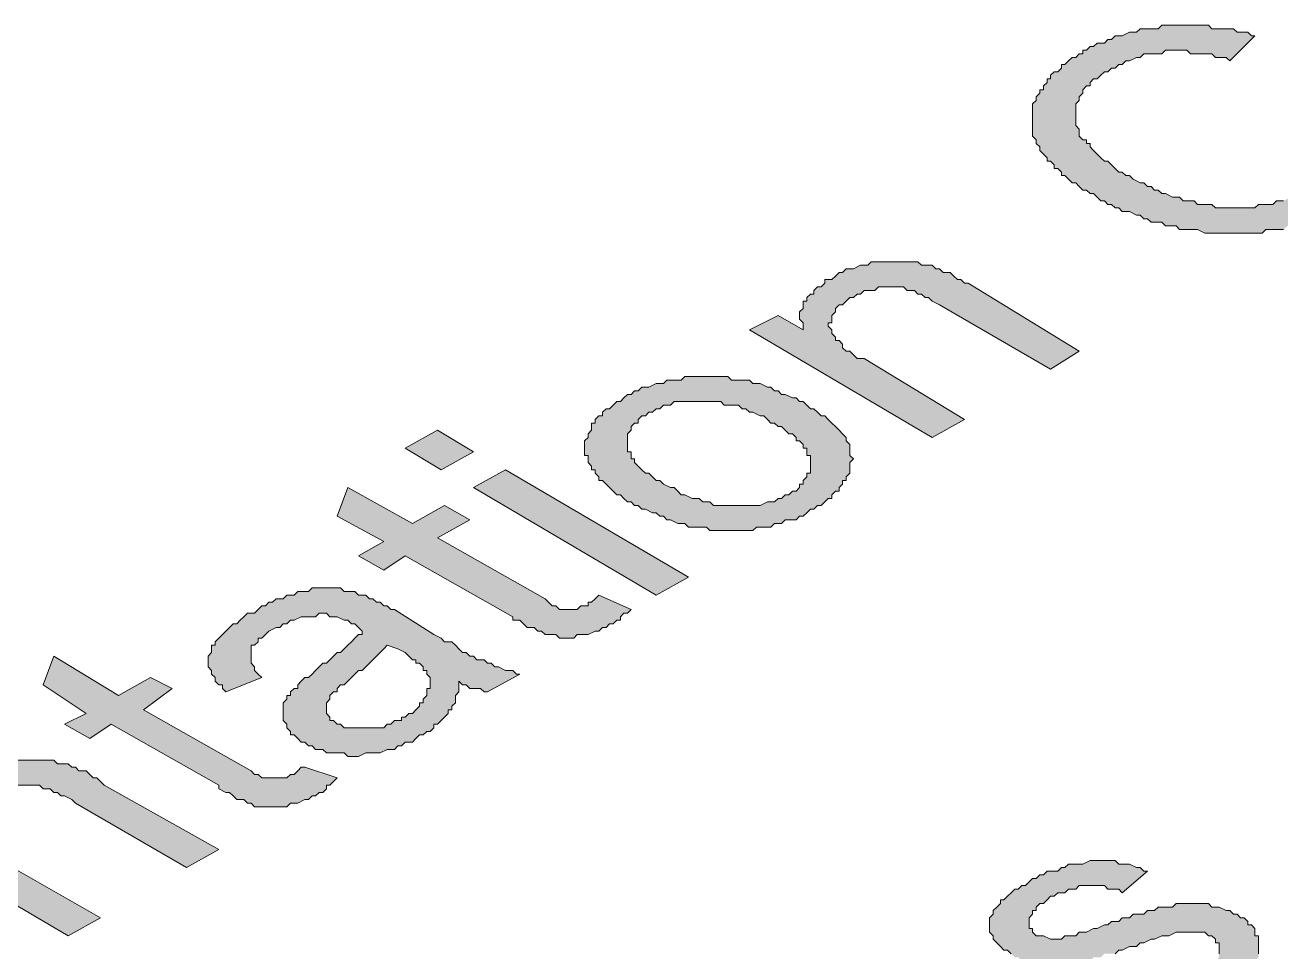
# Model space of a CAD drawing. Header units: inches. Extents: x -430764 to 256483, y 7374 to 217374.
# Drawn here: x 121697 to 128917, y 49031 to 54360 of the extents above; entities that cross this region are included whole.
import ezdxf

# ---------------------------------------------------------------- set-up
doc = ezdxf.new("R2010")
doc.units = ezdxf.units.IN
doc.header["$MEASUREMENT"] = 0
doc.layers.add('Background Stuff', color=252, linetype='Continuous', lineweight=5)
doc.layers.add('Layer 1', color=7, linetype='Continuous')

# ---------------------------------------------------------------- blocks, each defined once
blk = doc.blocks.new('block 3')
at = {"layer": 'Layer 1'}
h = blk.add_hatch(color=255, dxfattribs=at)
h.dxf.hatch_style = 2
h.paths.add_polyline_path([(768.661, -661.396), (769.796, -660.983), (769.897, -661.087), (770.001, -661.188), (770.104, -661.292), (770.207, -661.396), (770.207, -661.499), (770.311, -661.602), (770.413, -661.704), (770.413, -661.808), (770.517, -661.91), (770.517, -662.014), (770.517, -662.117), (770.517, -662.221), (770.619, -662.221), (770.619, -662.323), (770.619, -662.427), (770.619, -662.529), (770.517, -662.632), (770.517, -662.735), (770.517, -662.839), (770.517, -662.941), (770.413, -662.941), (770.413, -663.045), (770.413, -663.147), (770.311, -663.251), (770.207, -663.353), (770.207, -663.458), (770.104, -663.458), (770.001, -663.56), (770.001, -663.664), (769.897, -663.664), (769.796, -663.766), (769.691, -663.869), (769.59, -663.869), (769.59, -663.972), (769.485, -664.076), (769.383, -664.076), (769.28, -664.179), (769.177, -664.179), (769.074, -664.281), (768.868, -664.281), (768.765, -664.385), (768.661, -664.487), (768.558, -664.487), (768.455, -664.591), (768.353, -664.591), (768.146, -664.693), (768.042, -664.693), (767.939, -664.693), (767.836, -664.797), (767.733, -664.797), (767.63, -664.797), (767.527, -664.9), (767.32, -664.9), (767.219, -664.9), (767.114, -664.9), (767.013, -664.9), (766.908, -665.004), (766.703, -665.004), (766.6, -665.004), (766.497, -665.004), (766.291, -665.004), (766.188, -665.004), (766.084, -665.004), (765.878, -665.004), (765.775, -665.004), (765.672, -665.004), (765.465, -665.004), (765.362, -665.004), (765.259, -665.004), (765.053, -664.9), (764.95, -664.9), (764.848, -664.9), (764.642, -664.9), (764.537, -664.9), (764.436, -664.797), (764.331, -664.797), (764.229, -664.797), (764.126, -664.797), (764.022, -664.693), (763.816, -664.693), (763.714, -664.693), (763.61, -664.591), (763.507, -664.591), (763.403, -664.487), (763.301, -664.487), (763.095, -664.385), (762.993, -664.385), (762.888, -664.385), (762.785, -664.281), (762.682, -664.281), (762.58, -664.179), (762.476, -664.179), (762.373, -664.076), (762.271, -664.076), (762.167, -663.972), (762.064, -663.869), (761.961, -663.869), (761.858, -663.766), (761.755, -663.766), (761.652, -663.664), (761.549, -663.56), (761.445, -663.56), (761.343, -663.458), (761.239, -663.353), (761.137, -663.353), (761.137, -663.251), (761.033, -663.147), (760.93, -663.147), (760.93, -663.045), (760.826, -662.941), (760.724, -662.941), (760.724, -662.839), (760.622, -662.735), (760.518, -662.632), (760.518, -662.529), (760.416, -662.427), (760.416, -662.323), (760.311, -662.221), (760.311, -662.117), (760.311, -662.014), (760.311, -661.91), (760.311, -661.808), (760.311, -661.704), (760.311, -661.602), (760.311, -661.499), (760.311, -661.396), (760.311, -661.292), (760.416, -661.188), (760.416, -661.087), (760.518, -660.983), (760.518, -660.881), (760.622, -660.881), (760.622, -660.775), (760.724, -660.674), (760.724, -660.57), (760.826, -660.57), (760.826, -660.468), (760.93, -660.364), (761.033, -660.364), (761.137, -660.262), (761.137, -660.158), (761.239, -660.158), (761.343, -660.055), (761.445, -659.952), (761.549, -659.952), (761.652, -659.85), (761.755, -659.85), (761.755, -659.746), (761.858, -659.746), (761.961, -659.644), (762.064, -659.644), (762.167, -659.539), (762.373, -659.539), (762.476, -659.437), (762.58, -659.437), (762.682, -659.333), (762.785, -659.333), (762.888, -659.333), (763.095, -659.231), (763.198, -659.231), (763.301, -659.231), (763.403, -659.127), (763.507, -659.127), (763.714, -659.127), (763.816, -659.127), (763.92, -659.127), (764.022, -659.024), (764.126, -659.024), (764.331, -659.024), (764.436, -659.024), (764.537, -659.024), (764.743, -659.024), (764.848, -659.024), (764.95, -659.024), (765.053, -659.024), (765.259, -659.024), (765.362, -659.024), (765.465, -659.127), (765.672, -659.127), (765.775, -659.127), (765.878, -659.127), (766.084, -659.127), (766.188, -659.231), (766.291, -659.231), (766.497, -659.231), (766.6, -659.333), (766.703, -659.333), (765.98, -660.055), (765.878, -659.952), (765.775, -659.952), (765.569, -659.952), (765.465, -659.85), (765.259, -659.85), (765.156, -659.85), (765.053, -659.85), (764.848, -659.85), (764.743, -659.746), (764.642, -659.746), (764.537, -659.746), (764.331, -659.746), (764.229, -659.746), (764.126, -659.746), (764.022, -659.85), (763.92, -659.85), (763.714, -659.85), (763.61, -659.85), (763.507, -659.85), (763.403, -659.952), (763.301, -659.952), (763.095, -660.055), (762.993, -660.055), (762.888, -660.158), (762.785, -660.158), (762.682, -660.262), (762.58, -660.262), (762.476, -660.364), (762.373, -660.364), (762.271, -660.468), (762.167, -660.57), (762.064, -660.57), (761.961, -660.674), (761.961, -660.775), (761.858, -660.775), (761.755, -660.881), (761.755, -660.983), (761.652, -661.087), (761.652, -661.188), (761.549, -661.292), (761.549, -661.396), (761.549, -661.499), (761.549, -661.602), (761.549, -661.704), (761.549, -661.808), (761.549, -661.91), (761.652, -662.014), (761.652, -662.117), (761.652, -662.221), (761.755, -662.323), (761.858, -662.323), (761.858, -662.427), (761.961, -662.427), (761.961, -662.529), (762.064, -662.632), (762.167, -662.735), (762.271, -662.839), (762.373, -662.941), (762.476, -662.941), (762.58, -663.045), (762.682, -663.147), (762.785, -663.251), (762.888, -663.251), (762.993, -663.353), (763.095, -663.353), (763.198, -663.458), (763.403, -663.56), (763.507, -663.56), (763.61, -663.664), (763.714, -663.664), (763.816, -663.766), (763.92, -663.766), (764.022, -663.869), (764.126, -663.869), (764.331, -663.972), (764.436, -663.972), (764.537, -663.972), (764.642, -664.076), (764.743, -664.076), (764.848, -664.076), (764.95, -664.076), (765.053, -664.179), (765.156, -664.179), (765.362, -664.179), (765.465, -664.179), (765.569, -664.281), (765.775, -664.281), (765.878, -664.281), (765.98, -664.281), (766.188, -664.281), (766.291, -664.281), (766.394, -664.281), (766.6, -664.281), (766.703, -664.281), (766.807, -664.179), (766.908, -664.179), (767.013, -664.179), (767.219, -664.179), (767.32, -664.076), (767.426, -664.076), (767.527, -664.076), (767.733, -663.972), (767.836, -663.972), (767.939, -663.972), (768.042, -663.869), (768.146, -663.869), (768.249, -663.766), (768.353, -663.664), (768.455, -663.664), (768.558, -663.56), (768.661, -663.56), (768.765, -663.458), (768.868, -663.353), (768.971, -663.251), (768.971, -663.147), (769.074, -663.147), (769.074, -663.045), (769.177, -662.941), (769.177, -662.839), (769.28, -662.735), (769.28, -662.632), (769.28, -662.529), (769.28, -662.427), (769.28, -662.323), (769.177, -662.221), (769.177, -662.117), (769.177, -662.014), (769.074, -662.014), (769.074, -661.91), (768.971, -661.808), (768.971, -661.704), (768.868, -661.704), (768.765, -661.602), (768.765, -661.499)])
h = blk.add_hatch(color=255, dxfattribs=at)
h.dxf.hatch_style = 2
h.paths.add_polyline_path([(757.426, -670.879), (752.168, -667.786), (752.993, -667.374), (753.714, -667.786), (753.714, -667.684), (753.714, -667.58), (753.612, -667.478), (753.612, -667.374), (753.612, -667.271), (753.714, -667.168), (753.714, -667.064), (753.714, -666.962), (753.818, -666.962), (753.818, -666.858), (753.921, -666.756), (754.023, -666.756), (754.023, -666.652), (754.127, -666.549), (754.229, -666.549), (754.333, -666.446), (754.333, -666.343), (754.436, -666.343), (754.54, -666.343), (754.643, -666.241), (754.744, -666.137), (754.849, -666.137), (754.951, -666.035), (755.055, -666.035), (755.156, -666.035), (755.364, -665.93), (755.468, -665.93), (755.569, -665.93), (755.672, -665.828), (755.879, -665.828), (755.982, -665.828), (756.188, -665.828), (756.291, -665.828), (756.395, -665.828), (756.498, -665.828), (756.601, -665.828), (756.704, -665.828), (756.91, -665.828), (757.013, -665.828), (757.117, -665.93), (757.22, -665.93), (757.426, -665.93), (757.527, -666.035), (757.632, -666.035), (757.734, -666.137), (757.839, -666.137), (757.94, -666.137), (758.045, -666.241), (758.146, -666.343), (758.249, -666.343), (758.353, -666.446), (758.456, -666.446), (761.652, -668.404), (760.826, -668.92), (757.632, -667.064), (757.426, -666.962), (757.321, -666.858), (757.22, -666.858), (757.117, -666.756), (757.013, -666.756), (756.91, -666.652), (756.807, -666.652), (756.704, -666.652), (756.601, -666.549), (756.395, -666.549), (756.291, -666.549), (756.188, -666.549), (755.982, -666.549), (755.879, -666.549), (755.777, -666.652), (755.672, -666.652), (755.468, -666.652), (755.364, -666.756), (755.262, -666.756), (755.156, -666.858), (755.055, -666.858), (754.951, -666.962), (754.849, -667.064), (754.744, -667.064), (754.643, -667.168), (754.643, -667.271), (754.54, -667.374), (754.54, -667.478), (754.54, -667.58), (754.436, -667.58), (754.436, -667.684), (754.54, -667.786), (754.54, -667.89), (754.643, -667.992), (754.643, -668.096), (754.744, -668.096), (754.849, -668.199), (754.849, -668.302), (754.951, -668.404), (755.055, -668.404), (755.156, -668.507), (755.262, -668.612), (755.468, -668.612), (758.353, -670.362)])
h = blk.add_hatch(color=255, dxfattribs=at)
h.dxf.hatch_style = 2
h.paths.add_polyline_path([(749.694, -672.219), (749.9, -672.322), (750.004, -672.322), (750.107, -672.425), (750.21, -672.528), (750.313, -672.528), (750.518, -672.632), (750.623, -672.632), (750.725, -672.632), (750.829, -672.734), (750.931, -672.734), (751.035, -672.734), (751.137, -672.838), (751.344, -672.838), (751.446, -672.838), (751.55, -672.838), (751.652, -672.838), (751.858, -672.838), (751.963, -672.838), (752.065, -672.838), (752.271, -672.838), (752.374, -672.838), (752.478, -672.838), (752.685, -672.734), (752.787, -672.734), (752.891, -672.734), (752.993, -672.632), (753.095, -672.632), (753.199, -672.528), (753.302, -672.528), (753.406, -672.425), (753.508, -672.425), (753.612, -672.322), (753.612, -672.219), (753.714, -672.219), (753.714, -672.116), (753.818, -672.013), (753.818, -671.91), (753.921, -671.91), (753.921, -671.807), (753.921, -671.703), (753.921, -671.6), (753.921, -671.497), (753.921, -671.395), (753.818, -671.395), (753.818, -671.291), (753.818, -671.188), (753.714, -671.188), (753.714, -671.084), (753.612, -670.981), (753.508, -670.981), (753.508, -670.879), (753.406, -670.775), (753.302, -670.775), (753.199, -670.673), (753.095, -670.568), (752.993, -670.568), (752.891, -670.467), (752.787, -670.467), (752.685, -670.362), (752.581, -670.261), (752.478, -670.261), (752.271, -670.157), (752.168, -670.157), (752.065, -670.055), (751.963, -670.055), (751.858, -669.951), (751.756, -669.951), (751.55, -669.951), (751.446, -669.951), (751.344, -669.848), (751.242, -669.848), (751.137, -669.848), (751.035, -669.848), (750.829, -669.848), (750.725, -669.848), (750.623, -669.848), (750.416, -669.848), (750.313, -669.848), (750.21, -669.848), (750.004, -669.848), (749.9, -669.951), (749.797, -669.951), (749.694, -669.951), (749.591, -670.055), (749.488, -670.055), (749.386, -670.157), (749.281, -670.157), (749.179, -670.261), (749.075, -670.261), (748.973, -670.362), (748.973, -670.467), (748.869, -670.467), (748.767, -670.568), (748.767, -670.673), (748.665, -670.775), (748.665, -670.879), (748.665, -670.981), (748.665, -671.084), (748.665, -671.188), (748.665, -671.291), (748.767, -671.291), (748.767, -671.395), (748.767, -671.497), (748.869, -671.497), (748.869, -671.6), (748.973, -671.703), (749.075, -671.807), (749.179, -671.91), (749.281, -671.91), (749.386, -672.013), (749.488, -672.116), (749.591, -672.116)])
h.paths.add_polyline_path([(748.767, -672.734), (748.665, -672.734), (748.56, -672.632), (748.458, -672.528), (748.354, -672.528), (748.252, -672.425), (748.148, -672.322), (748.046, -672.219), (747.94, -672.116), (747.839, -672.116), (747.839, -672.013), (747.736, -671.91), (747.736, -671.807), (747.633, -671.807), (747.633, -671.703), (747.53, -671.6), (747.53, -671.497), (747.53, -671.395), (747.427, -671.395), (747.427, -671.291), (747.427, -671.188), (747.427, -671.084), (747.427, -670.981), (747.53, -670.879), (747.53, -670.775), (747.633, -670.673), (747.633, -670.568), (747.633, -670.467), (747.736, -670.467), (747.736, -670.362), (747.839, -670.261), (747.94, -670.261), (747.94, -670.157), (748.046, -670.055), (748.148, -670.055), (748.252, -669.951), (748.354, -669.848), (748.458, -669.848), (748.56, -669.745), (748.665, -669.642), (748.767, -669.642), (748.869, -669.539), (748.973, -669.539), (749.075, -669.436), (749.179, -669.436), (749.281, -669.436), (749.488, -669.333), (749.591, -669.333), (749.694, -669.333), (749.797, -669.23), (749.9, -669.23), (750.107, -669.23), (750.21, -669.23), (750.313, -669.126), (750.518, -669.126), (750.623, -669.126), (750.725, -669.126), (750.931, -669.126), (751.035, -669.126), (751.137, -669.126), (751.242, -669.126), (751.446, -669.126), (751.55, -669.126), (751.652, -669.23), (751.756, -669.23), (751.858, -669.23), (752.065, -669.23), (752.168, -669.23), (752.271, -669.333), (752.374, -669.333), (752.478, -669.333), (752.685, -669.436), (752.787, -669.436), (752.891, -669.539), (752.993, -669.539), (753.095, -669.642), (753.199, -669.642), (753.406, -669.745), (753.508, -669.745), (753.612, -669.848), (753.714, -669.848), (753.818, -669.951), (753.921, -670.055), (754.023, -670.055), (754.127, -670.157), (754.229, -670.261), (754.333, -670.261), (754.436, -670.362), (754.54, -670.467), (754.643, -670.568), (754.744, -670.673), (754.849, -670.775), (754.951, -670.879), (754.951, -670.981), (755.055, -671.084), (755.055, -671.188), (755.055, -671.291), (755.055, -671.395), (755.156, -671.497), (755.055, -671.6), (755.055, -671.703), (755.055, -671.807), (755.055, -671.91), (754.951, -672.013), (754.951, -672.116), (754.849, -672.116), (754.849, -672.219), (754.744, -672.322), (754.744, -672.425), (754.643, -672.425), (754.54, -672.528), (754.54, -672.632), (754.436, -672.632), (754.333, -672.734), (754.229, -672.838), (754.127, -672.838), (754.023, -672.939), (753.921, -672.939), (753.818, -673.044), (753.714, -673.146), (753.612, -673.146), (753.508, -673.25), (753.302, -673.25), (753.199, -673.25), (753.095, -673.353), (752.993, -673.353), (752.891, -673.353), (752.787, -673.456), (752.581, -673.456), (752.478, -673.456), (752.374, -673.456), (752.271, -673.559), (752.065, -673.559), (751.963, -673.559), (751.858, -673.559), (751.652, -673.559), (751.55, -673.559), (751.446, -673.559), (751.344, -673.559), (751.137, -673.559), (751.035, -673.559), (750.931, -673.456), (750.829, -673.456), (750.725, -673.456), (750.518, -673.456), (750.416, -673.456), (750.313, -673.353), (750.21, -673.353), (750.107, -673.353), (749.9, -673.25), (749.797, -673.25), (749.694, -673.146), (749.591, -673.146), (749.488, -673.044), (749.386, -673.044), (749.179, -672.939), (749.075, -672.939), (748.973, -672.838), (748.869, -672.838)])
h = blk.add_hatch(color=255, dxfattribs=at)
h.dxf.hatch_style = 2
h.paths.add_polyline_path([(749.488, -675.415), (744.232, -672.322), (745.159, -671.807), (750.416, -674.899)])
h.paths.add_polyline_path([(743.304, -671.807), (742.272, -671.188), (743.2, -670.673), (744.232, -671.291)])
h = blk.add_hatch(color=255, dxfattribs=at)
h.dxf.hatch_style = 2
h.paths.add_polyline_path([(747.839, -675.415), (748.767, -675.827), (748.665, -675.93), (748.56, -675.93), (748.458, -676.033), (748.458, -676.136), (748.354, -676.136), (748.252, -676.238), (748.148, -676.238), (748.046, -676.342), (747.94, -676.342), (747.839, -676.445), (747.736, -676.445), (747.53, -676.549), (747.427, -676.549), (747.323, -676.549), (747.22, -676.549), (747.117, -676.651), (747.014, -676.651), (746.81, -676.651), (746.705, -676.651), (746.603, -676.549), (746.498, -676.549), (746.396, -676.549), (746.292, -676.549), (746.19, -676.445), (746.088, -676.445), (745.983, -676.342), (745.777, -676.342), (745.675, -676.238), (745.571, -676.136), (745.364, -676.136), (745.364, -676.033), (742.272, -674.28), (741.655, -674.693), (740.934, -674.28), (741.655, -673.868), (740.314, -673.146), (740.623, -672.322), (742.479, -673.353), (743.406, -672.838), (744.127, -673.25), (743.2, -673.766), (746.292, -675.517), (746.396, -675.62), (746.498, -675.723), (746.603, -675.723), (746.705, -675.827), (746.81, -675.827), (746.911, -675.827), (747.117, -675.827), (747.22, -675.827), (747.323, -675.723), (747.53, -675.723), (747.53, -675.62), (747.633, -675.62), (747.736, -675.517)])
h = blk.add_hatch(color=255, dxfattribs=at)
h.dxf.hatch_style = 2
h.paths.add_polyline_path([(741.757, -676.857), (741.655, -676.96), (741.551, -677.064), (741.448, -677.166), (741.344, -677.271), (741.242, -677.372), (741.138, -677.477), (741.036, -677.578), (740.934, -677.578), (740.829, -677.682), (740.727, -677.785), (740.623, -677.889), (740.521, -677.991), (740.417, -677.991), (740.314, -678.094), (740.314, -678.197), (740.21, -678.197), (740.107, -678.3), (740.107, -678.403), (740.006, -678.507), (740.006, -678.61), (740.006, -678.713), (740.006, -678.815), (740.107, -678.919), (740.107, -679.022), (740.21, -679.022), (740.314, -679.126), (740.417, -679.126), (740.521, -679.229), (740.623, -679.229), (740.727, -679.229), (740.934, -679.229), (741.036, -679.229), (741.138, -679.229), (741.242, -679.229), (741.448, -679.229), (741.551, -679.229), (741.655, -679.229), (741.757, -679.126), (741.859, -679.126), (741.963, -679.022), (742.17, -679.022), (742.17, -678.919), (742.272, -678.919), (742.376, -678.815), (742.479, -678.815), (742.582, -678.713), (742.685, -678.61), (742.685, -678.507), (742.787, -678.507), (742.787, -678.403), (742.892, -678.3), (742.892, -678.197), (742.892, -678.094), (742.994, -678.094), (742.994, -677.991), (742.994, -677.889), (742.994, -677.785), (742.892, -677.682), (742.892, -677.578), (742.787, -677.578), (742.787, -677.477), (742.685, -677.372), (742.582, -677.372), (742.582, -677.271), (742.479, -677.271), (742.376, -677.166), (742.272, -677.064), (742.065, -676.96)])
h.paths.add_polyline_path([(743.819, -677.889), (743.819, -677.991), (743.819, -678.094), (743.819, -678.197), (743.715, -678.3), (743.715, -678.403), (743.715, -678.507), (743.613, -678.61), (743.613, -678.713), (743.511, -678.713), (743.511, -678.815), (743.406, -678.919), (743.304, -679.022), (743.2, -679.126), (743.098, -679.126), (743.098, -679.229), (742.994, -679.331), (742.892, -679.331), (742.787, -679.435), (742.685, -679.435), (742.582, -679.537), (742.479, -679.642), (742.272, -679.642), (742.17, -679.743), (742.065, -679.743), (741.963, -679.848), (741.859, -679.848), (741.757, -679.848), (741.551, -679.949), (741.448, -679.949), (741.344, -679.949), (741.242, -679.949), (741.138, -679.949), (740.934, -680.054), (740.727, -680.054), (740.623, -680.054), (740.521, -679.949), (740.417, -679.949), (740.21, -679.949), (740.107, -679.949), (740.006, -679.949), (739.901, -679.848), (739.695, -679.848), (739.594, -679.743), (739.488, -679.743), (739.387, -679.642), (739.282, -679.642), (739.181, -679.537), (739.078, -679.435), (738.975, -679.435), (738.975, -679.331), (738.871, -679.229), (738.871, -679.126), (738.768, -679.022), (738.768, -678.919), (738.768, -678.815), (738.768, -678.713), (738.768, -678.61), (738.768, -678.507), (738.871, -678.403), (738.871, -678.3), (738.975, -678.3), (738.975, -678.197), (739.078, -678.094), (739.181, -678.094), (739.181, -677.991), (739.282, -677.889), (739.387, -677.785), (739.488, -677.785), (739.594, -677.682), (739.695, -677.578), (739.799, -677.477), (739.901, -677.372), (740.006, -677.372), (740.107, -677.271), (740.21, -677.166), (740.314, -677.064), (740.417, -677.064), (740.521, -676.96), (740.623, -676.857), (740.727, -676.754), (740.829, -676.651), (740.934, -676.549), (741.036, -676.549), (741.036, -676.445), (740.934, -676.342), (740.829, -676.238), (740.727, -676.238), (740.623, -676.136), (740.521, -676.136), (740.314, -676.033), (740.21, -676.033), (740.107, -676.033), (740.006, -675.93), (739.901, -675.93), (739.799, -675.93), (739.695, -676.033), (739.594, -676.033), (739.488, -676.033), (739.387, -676.033), (739.282, -676.033), (739.078, -676.136), (738.975, -676.136), (738.871, -676.238), (738.768, -676.238), (738.665, -676.342), (738.562, -676.342), (738.356, -676.445), (738.252, -676.549), (738.149, -676.651), (738.046, -676.651), (738.046, -676.754), (737.943, -676.857), (737.84, -676.857), (737.84, -676.96), (737.84, -677.064), (737.84, -677.166), (737.84, -677.271), (737.84, -677.372), (737.943, -677.477), (737.943, -677.578), (738.046, -677.682), (738.149, -677.785), (737.118, -678.197), (737.017, -678.094), (737.017, -677.991), (736.911, -677.991), (736.81, -677.889), (736.81, -677.785), (736.705, -677.682), (736.705, -677.578), (736.604, -677.477), (736.604, -677.372), (736.604, -677.271), (736.604, -677.166), (736.705, -677.064), (736.705, -676.96), (736.705, -676.857), (736.81, -676.857), (736.81, -676.754), (736.911, -676.651), (737.017, -676.549), (737.118, -676.445), (737.223, -676.342), (737.324, -676.238), (737.429, -676.238), (737.53, -676.136), (737.633, -676.033), (737.737, -675.93), (737.943, -675.93), (738.046, -675.827), (738.149, -675.723), (738.252, -675.723), (738.356, -675.62), (738.459, -675.62), (738.562, -675.517), (738.768, -675.517), (738.871, -675.415), (738.975, -675.415), (739.078, -675.415), (739.181, -675.312), (739.282, -675.312), (739.488, -675.312), (739.594, -675.208), (739.695, -675.208), (739.901, -675.208), (740.006, -675.208), (740.107, -675.208), (740.21, -675.208), (740.314, -675.208), (740.417, -675.208), (740.521, -675.312), (740.727, -675.312), (740.829, -675.312), (740.934, -675.415), (741.036, -675.415), (741.138, -675.415), (741.242, -675.517), (741.344, -675.517), (741.448, -675.62), (741.551, -675.62), (741.655, -675.723), (741.757, -675.723), (741.859, -675.827), (741.963, -675.827), (743.098, -676.549), (743.304, -676.651), (743.406, -676.754), (743.613, -676.754), (743.715, -676.857), (743.819, -676.96), (743.921, -677.064), (744.025, -677.064), (744.127, -677.166), (744.232, -677.166), (744.334, -677.271), (744.437, -677.271), (744.54, -677.271), (744.643, -677.372), (744.746, -677.372), (744.85, -677.477), (744.953, -677.477), (745.159, -677.578), (745.262, -677.578), (745.364, -677.578), (745.469, -677.682), (745.571, -677.682), (744.643, -678.197), (744.54, -678.197), (744.437, -678.094), (744.334, -678.094), (744.127, -678.094), (744.025, -677.991), (743.921, -677.991)])
h = blk.add_hatch(color=255, dxfattribs=at)
h.dxf.hatch_style = 2
h.paths.add_polyline_path([(739.387, -680.362), (740.314, -680.671), (740.21, -680.774), (740.107, -680.877), (740.006, -680.877), (740.006, -680.98), (739.901, -681.084), (739.799, -681.084), (739.695, -681.187), (739.594, -681.187), (739.488, -681.29), (739.387, -681.29), (739.181, -681.393), (739.078, -681.393), (738.975, -681.393), (738.871, -681.496), (738.768, -681.496), (738.665, -681.496), (738.562, -681.496), (738.356, -681.496), (738.252, -681.496), (738.149, -681.496), (738.046, -681.496), (737.943, -681.496), (737.84, -681.393), (737.737, -681.393), (737.633, -681.29), (737.429, -681.29), (737.324, -681.187), (737.223, -681.084), (737.118, -681.084), (736.911, -680.98), (736.911, -680.877), (733.82, -679.126), (733.202, -679.537), (732.479, -679.126), (733.098, -678.815), (731.862, -677.991), (732.171, -677.166), (734.026, -678.3), (734.953, -677.785), (735.572, -678.094), (734.748, -678.713), (737.84, -680.466), (737.943, -680.568), (738.046, -680.568), (738.149, -680.671), (738.252, -680.671), (738.356, -680.671), (738.459, -680.671), (738.562, -680.671), (738.665, -680.671), (738.768, -680.671), (738.871, -680.671), (738.975, -680.568), (739.078, -680.568), (739.181, -680.466), (739.282, -680.362)])
h = blk.add_hatch(color=255, dxfattribs=at)
h.dxf.hatch_style = 2
h.paths.add_polyline_path([(732.584, -685.207), (727.325, -682.114), (728.15, -681.703), (728.872, -682.114), (728.872, -682.011), (728.872, -681.908), (728.872, -681.806), (728.872, -681.703), (728.872, -681.599), (728.872, -681.496), (728.872, -681.393), (728.974, -681.29), (729.078, -681.187), (729.078, -681.084), (729.181, -681.084), (729.181, -680.98), (729.285, -680.877), (729.387, -680.877), (729.491, -680.774), (729.594, -680.671), (729.697, -680.671), (729.799, -680.568), (729.902, -680.466), (730.007, -680.466), (730.108, -680.362), (730.212, -680.362), (730.419, -680.362), (730.521, -680.26), (730.625, -680.26), (730.728, -680.26), (730.934, -680.155), (731.036, -680.155), (731.14, -680.155), (731.347, -680.155), (731.449, -680.155), (731.551, -680.155), (731.758, -680.155), (731.964, -680.155), (732.068, -680.155), (732.171, -680.155), (732.274, -680.26), (732.479, -680.26), (732.584, -680.26), (732.686, -680.362), (732.789, -680.362), (732.892, -680.466), (732.996, -680.466), (733.098, -680.466), (733.202, -680.568), (733.305, -680.671), (733.407, -680.671), (733.511, -680.774), (733.613, -680.877), (736.911, -682.732), (735.984, -683.248), (732.789, -681.393), (732.686, -681.29), (732.479, -681.187), (732.376, -681.187), (732.274, -681.084), (732.171, -681.084), (732.068, -680.98), (731.964, -680.98), (731.862, -680.98), (731.758, -680.877), (731.551, -680.877), (731.449, -680.877), (731.347, -680.877), (731.14, -680.877), (731.036, -680.877), (730.934, -680.98), (730.83, -680.98), (730.728, -680.98), (730.521, -681.084), (730.419, -681.084), (730.314, -681.187), (730.212, -681.29), (730.108, -681.29), (730.007, -681.393), (729.902, -681.393), (729.902, -681.496), (729.799, -681.599), (729.799, -681.703), (729.697, -681.703), (729.697, -681.806), (729.697, -681.908), (729.697, -682.011), (729.697, -682.114), (729.697, -682.219), (729.697, -682.32), (729.799, -682.32), (729.799, -682.424), (729.902, -682.526), (730.007, -682.526), (730.007, -682.631), (730.108, -682.732), (730.212, -682.732), (730.314, -682.836), (730.521, -682.939), (730.625, -682.939), (730.625, -683.043), (733.511, -684.691)])
h = blk.add_hatch(color=255, dxfattribs=at)
h.dxf.hatch_style = 2
h.paths.add_polyline_path([(761.755, -687.165), (762.58, -686.546), (762.682, -686.546), (762.785, -686.65), (762.888, -686.65), (763.095, -686.752), (763.198, -686.752), (763.301, -686.752), (763.403, -686.752), (763.61, -686.752), (763.714, -686.752), (763.816, -686.752), (763.92, -686.752), (764.022, -686.752), (764.126, -686.752), (764.229, -686.65), (764.331, -686.65), (764.537, -686.65), (764.642, -686.546), (764.743, -686.546), (764.848, -686.444), (764.95, -686.444), (765.053, -686.341), (765.156, -686.341), (765.259, -686.238), (765.362, -686.135), (765.465, -686.031), (765.569, -685.929), (765.672, -685.825), (765.672, -685.723), (765.672, -685.619), (765.672, -685.517), (765.672, -685.413), (765.569, -685.413), (765.569, -685.31), (765.465, -685.207), (765.362, -685.207), (765.259, -685.104), (765.156, -685.104), (765.053, -685.104), (764.95, -685.104), (764.743, -685.104), (764.642, -685.104), (764.537, -685.104), (764.436, -685.104), (764.229, -685.207), (764.126, -685.207), (764.022, -685.207), (763.816, -685.31), (763.714, -685.31), (763.507, -685.413), (763.403, -685.413), (763.301, -685.517), (763.095, -685.517), (762.888, -685.619), (762.785, -685.619), (762.682, -685.723), (762.476, -685.723), (762.373, -685.723), (762.271, -685.825), (762.167, -685.825), (762.064, -685.825), (761.961, -685.929), (761.858, -685.929), (761.755, -685.929), (761.652, -685.929), (761.445, -686.031), (761.343, -686.031), (761.239, -686.031), (761.033, -686.031), (760.93, -686.031), (760.826, -686.031), (760.622, -686.031), (760.518, -686.031), (760.416, -686.031), (760.311, -685.929), (760.209, -685.929), (760.003, -685.929), (759.898, -685.825), (759.797, -685.825), (759.694, -685.723), (759.59, -685.619), (759.487, -685.619), (759.384, -685.517), (759.281, -685.413), (759.178, -685.31), (759.178, -685.207), (759.075, -685.104), (759.075, -685.001), (759.075, -684.897), (759.075, -684.795), (759.075, -684.691), (759.178, -684.588), (759.178, -684.485), (759.281, -684.383), (759.384, -684.28), (759.384, -684.176), (759.487, -684.176), (759.59, -684.073), (759.694, -683.97), (759.797, -683.867), (759.898, -683.867), (760.003, -683.764), (760.104, -683.764), (760.209, -683.661), (760.311, -683.558), (760.416, -683.558), (760.518, -683.454), (760.622, -683.454), (760.724, -683.352), (760.826, -683.352), (761.033, -683.352), (761.137, -683.248), (761.239, -683.248), (761.343, -683.146), (761.445, -683.146), (761.652, -683.146), (761.755, -683.146), (761.961, -683.043), (762.064, -683.043), (762.167, -683.043), (762.373, -683.043), (762.476, -683.043), (762.682, -683.043), (762.785, -683.146), (762.888, -683.146), (762.993, -683.146), (763.095, -683.146), (763.301, -683.248), (763.403, -683.248), (763.507, -683.352), (763.61, -683.352), (762.888, -683.97), (762.785, -683.867), (762.682, -683.867), (762.476, -683.867), (762.373, -683.764), (762.271, -683.764), (762.064, -683.764), (761.961, -683.764), (761.755, -683.764), (761.652, -683.764), (761.549, -683.867), (761.445, -683.867), (761.343, -683.867), (761.239, -683.97), (761.033, -683.97), (760.93, -684.073), (760.826, -684.073), (760.724, -684.176), (760.622, -684.28), (760.518, -684.28), (760.416, -684.383), (760.416, -684.485), (760.311, -684.485), (760.311, -684.588), (760.209, -684.691), (760.209, -684.795), (760.209, -684.897), (760.209, -685.001), (760.311, -685.001), (760.311, -685.104), (760.416, -685.207), (760.518, -685.207), (760.622, -685.207), (760.826, -685.31), (760.93, -685.31), (761.137, -685.31), (761.239, -685.207), (761.343, -685.207), (761.445, -685.207), (761.549, -685.207), (761.652, -685.104), (761.755, -685.104), (761.858, -685.104), (762.064, -685.001), (762.167, -685.001), (762.373, -684.897), (762.476, -684.897), (762.58, -684.795), (762.785, -684.795), (762.888, -684.691), (763.095, -684.691), (763.198, -684.588), (763.403, -684.588), (763.507, -684.588), (763.61, -684.485), (763.714, -684.485), (763.816, -684.485), (763.92, -684.383), (764.022, -684.383), (764.126, -684.383), (764.331, -684.383), (764.436, -684.28), (764.537, -684.28), (764.743, -684.28), (764.848, -684.28), (764.95, -684.28), (765.156, -684.28), (765.259, -684.28), (765.362, -684.28), (765.465, -684.383), (765.569, -684.383), (765.672, -684.383), (765.878, -684.485), (765.98, -684.485), (766.084, -684.588), (766.188, -684.588), (766.291, -684.691), (766.394, -684.691), (766.497, -684.795), (766.497, -684.897), (766.6, -684.897), (766.703, -685.001), (766.703, -685.104), (766.703, -685.207), (766.807, -685.207), (766.807, -685.31), (766.807, -685.413), (766.807, -685.517), (766.807, -685.619), (766.807, -685.723), (766.807, -685.825), (766.703, -685.929), (766.6, -686.031), (766.6, -686.135), (766.497, -686.135), (766.497, -686.238), (766.394, -686.341), (766.291, -686.341), (766.291, -686.444), (766.188, -686.546), (766.084, -686.546), (765.98, -686.65), (765.878, -686.752), (765.775, -686.752), (765.569, -686.857), (765.465, -686.959), (765.362, -686.959), (765.259, -687.062), (765.156, -687.062), (765.053, -687.165), (764.848, -687.165), (764.743, -687.269), (764.642, -687.269), (764.537, -687.371), (764.436, -687.371), (764.331, -687.371), (764.126, -687.371), (764.022, -687.475), (763.92, -687.475), (763.816, -687.475), (763.714, -687.475), (763.61, -687.475), (763.507, -687.475), (763.403, -687.475), (763.198, -687.475), (763.095, -687.475), (762.993, -687.475), (762.888, -687.371), (762.682, -687.371), (762.58, -687.371), (762.476, -687.371), (762.271, -687.269), (762.167, -687.269), (762.064, -687.269), (761.961, -687.165)])
at = {"layer": 'Layer 1', "color": 255, "lineweight": 0}
for points in [[(767.527, -664.9), (767.32, -664.9), (767.219, -664.9), (767.114, -664.9), (767.013, -664.9), (766.908, -665.004), (766.703, -665.004), (766.6, -665.004), (766.497, -665.004), (766.291, -665.004), (766.188, -665.004), (766.084, -665.004), (765.878, -665.004), (765.775, -665.004), (765.672, -665.004), (765.465, -665.004), (765.362, -665.004), (765.259, -665.004), (765.053, -664.9), (764.95, -664.9), (764.848, -664.9), (764.642, -664.9), (764.537, -664.9), (764.436, -664.797), (764.331, -664.797), (764.229, -664.797), (764.126, -664.797), (764.022, -664.693), (763.816, -664.693), (763.714, -664.693), (763.61, -664.591), (763.507, -664.591), (763.403, -664.487), (763.301, -664.487), (763.095, -664.385), (762.993, -664.385), (762.888, -664.385), (762.785, -664.281), (762.682, -664.281), (762.58, -664.179), (762.476, -664.179), (762.373, -664.076), (762.271, -664.076), (762.167, -663.972), (762.064, -663.869), (761.961, -663.869), (761.858, -663.766), (761.755, -663.766), (761.652, -663.664), (761.549, -663.56), (761.445, -663.56), (761.343, -663.458), (761.239, -663.353), (761.137, -663.353), (761.137, -663.251), (761.033, -663.147), (760.93, -663.147), (760.93, -663.045), (760.826, -662.941), (760.724, -662.941), (760.724, -662.839), (760.622, -662.735), (760.518, -662.632), (760.518, -662.529), (760.416, -662.427), (760.416, -662.323), (760.311, -662.221), (760.311, -662.117), (760.311, -662.014), (760.311, -661.91), (760.311, -661.808), (760.311, -661.704), (760.311, -661.602), (760.311, -661.499), (760.311, -661.396), (760.311, -661.292), (760.416, -661.188), (760.416, -661.087), (760.518, -660.983), (760.518, -660.881), (760.622, -660.881), (760.622, -660.775), (760.724, -660.674), (760.724, -660.57), (760.826, -660.57), (760.826, -660.468), (760.93, -660.364), (761.033, -660.364), (761.137, -660.262), (761.137, -660.158), (761.239, -660.158), (761.343, -660.055), (761.445, -659.952), (761.549, -659.952), (761.652, -659.85), (761.755, -659.85), (761.755, -659.746), (761.858, -659.746), (761.961, -659.644), (762.064, -659.644), (762.167, -659.539), (762.373, -659.539), (762.476, -659.437), (762.58, -659.437), (762.682, -659.333), (762.785, -659.333), (762.888, -659.333), (763.095, -659.231), (763.198, -659.231), (763.301, -659.231), (763.403, -659.127), (763.507, -659.127), (763.714, -659.127), (763.816, -659.127), (763.92, -659.127), (764.022, -659.024), (764.126, -659.024), (764.331, -659.024), (764.436, -659.024), (764.537, -659.024), (764.743, -659.024), (764.848, -659.024), (764.95, -659.024), (765.053, -659.024), (765.259, -659.024), (765.362, -659.024), (765.465, -659.127), (765.672, -659.127), (765.775, -659.127), (765.878, -659.127), (766.084, -659.127), (766.188, -659.231), (766.291, -659.231), (766.497, -659.231), (766.6, -659.333), (766.703, -659.333), (765.98, -660.055), (765.878, -659.952), (765.775, -659.952), (765.569, -659.952), (765.465, -659.85), (765.259, -659.85), (765.156, -659.85), (765.053, -659.85), (764.848, -659.85), (764.743, -659.746), (764.642, -659.746), (764.537, -659.746), (764.331, -659.746), (764.229, -659.746), (764.126, -659.746), (764.022, -659.85), (763.92, -659.85), (763.714, -659.85), (763.61, -659.85), (763.507, -659.85), (763.403, -659.952), (763.301, -659.952), (763.095, -660.055), (762.993, -660.055), (762.888, -660.158), (762.785, -660.158), (762.682, -660.262), (762.58, -660.262), (762.476, -660.364), (762.373, -660.364), (762.271, -660.468), (762.167, -660.57), (762.064, -660.57), (761.961, -660.674), (761.961, -660.775), (761.858, -660.775), (761.755, -660.881), (761.755, -660.983), (761.652, -661.087), (761.652, -661.188), (761.549, -661.292), (761.549, -661.396), (761.549, -661.499), (761.549, -661.602), (761.549, -661.704), (761.549, -661.808), (761.549, -661.91), (761.652, -662.014), (761.652, -662.117), (761.652, -662.221), (761.755, -662.323), (761.858, -662.323), (761.858, -662.427), (761.961, -662.427), (761.961, -662.529), (762.064, -662.632), (762.167, -662.735), (762.271, -662.839), (762.373, -662.941), (762.476, -662.941), (762.58, -663.045), (762.682, -663.147), (762.785, -663.251), (762.888, -663.251), (762.993, -663.353), (763.095, -663.353), (763.198, -663.458), (763.403, -663.56), (763.507, -663.56), (763.61, -663.664), (763.714, -663.664), (763.816, -663.766), (763.92, -663.766), (764.022, -663.869), (764.126, -663.869), (764.331, -663.972), (764.436, -663.972), (764.537, -663.972), (764.642, -664.076), (764.743, -664.076), (764.848, -664.076), (764.95, -664.076), (765.053, -664.179), (765.156, -664.179), (765.362, -664.179), (765.465, -664.179), (765.569, -664.281), (765.775, -664.281), (765.878, -664.281), (765.98, -664.281), (766.188, -664.281), (766.291, -664.281), (766.394, -664.281), (766.6, -664.281), (766.703, -664.281), (766.807, -664.179), (766.908, -664.179), (767.013, -664.179), (767.219, -664.179), (767.32, -664.076), (767.426, -664.076), (767.527, -664.076)], [(757.426, -670.879), (752.168, -667.786), (752.993, -667.374), (753.714, -667.786), (753.714, -667.684), (753.714, -667.58), (753.612, -667.478), (753.612, -667.374), (753.612, -667.271), (753.714, -667.168), (753.714, -667.064), (753.714, -666.962), (753.818, -666.962), (753.818, -666.858), (753.921, -666.756), (754.023, -666.756), (754.023, -666.652), (754.127, -666.549), (754.229, -666.549), (754.333, -666.446), (754.333, -666.343), (754.436, -666.343), (754.54, -666.343), (754.643, -666.241), (754.744, -666.137), (754.849, -666.137), (754.951, -666.035), (755.055, -666.035), (755.156, -666.035), (755.364, -665.93), (755.468, -665.93), (755.569, -665.93), (755.672, -665.828), (755.879, -665.828), (755.982, -665.828), (756.188, -665.828), (756.291, -665.828), (756.395, -665.828), (756.498, -665.828), (756.601, -665.828), (756.704, -665.828), (756.91, -665.828), (757.013, -665.828), (757.117, -665.93), (757.22, -665.93), (757.426, -665.93), (757.527, -666.035), (757.632, -666.035), (757.734, -666.137), (757.839, -666.137), (757.94, -666.137), (758.045, -666.241), (758.146, -666.343), (758.249, -666.343), (758.353, -666.446), (758.456, -666.446), (761.652, -668.404), (760.826, -668.92), (757.632, -667.064), (757.426, -666.962), (757.321, -666.858), (757.22, -666.858), (757.117, -666.756), (757.013, -666.756), (756.91, -666.652), (756.807, -666.652), (756.704, -666.652), (756.601, -666.549), (756.395, -666.549), (756.291, -666.549), (756.188, -666.549), (755.982, -666.549), (755.879, -666.549), (755.777, -666.652), (755.672, -666.652), (755.468, -666.652), (755.364, -666.756), (755.262, -666.756), (755.156, -666.858), (755.055, -666.858), (754.951, -666.962), (754.849, -667.064), (754.744, -667.064), (754.643, -667.168), (754.643, -667.271), (754.54, -667.374), (754.54, -667.478), (754.54, -667.58), (754.436, -667.58), (754.436, -667.684), (754.54, -667.786), (754.54, -667.89), (754.643, -667.992), (754.643, -668.096), (754.744, -668.096), (754.849, -668.199), (754.849, -668.302), (754.951, -668.404), (755.055, -668.404), (755.156, -668.507), (755.262, -668.612), (755.468, -668.612), (758.353, -670.362), (757.426, -670.879)], [(748.767, -672.734), (748.665, -672.734), (748.56, -672.632), (748.458, -672.528), (748.354, -672.528), (748.252, -672.425), (748.148, -672.322), (748.046, -672.219), (747.94, -672.116), (747.839, -672.116), (747.839, -672.013), (747.736, -671.91), (747.736, -671.807), (747.633, -671.807), (747.633, -671.703), (747.53, -671.6), (747.53, -671.497), (747.53, -671.395), (747.427, -671.395), (747.427, -671.291), (747.427, -671.188), (747.427, -671.084), (747.427, -670.981), (747.53, -670.879), (747.53, -670.775), (747.633, -670.673), (747.633, -670.568), (747.633, -670.467), (747.736, -670.467), (747.736, -670.362), (747.839, -670.261), (747.94, -670.261), (747.94, -670.157), (748.046, -670.055), (748.148, -670.055), (748.252, -669.951), (748.354, -669.848), (748.458, -669.848), (748.56, -669.745), (748.665, -669.642), (748.767, -669.642), (748.869, -669.539), (748.973, -669.539), (749.075, -669.436), (749.179, -669.436), (749.281, -669.436), (749.488, -669.333), (749.591, -669.333), (749.694, -669.333), (749.797, -669.23), (749.9, -669.23), (750.107, -669.23), (750.21, -669.23), (750.313, -669.126), (750.518, -669.126), (750.623, -669.126), (750.725, -669.126), (750.931, -669.126), (751.035, -669.126), (751.137, -669.126), (751.242, -669.126), (751.446, -669.126), (751.55, -669.126), (751.652, -669.23), (751.756, -669.23), (751.858, -669.23), (752.065, -669.23), (752.168, -669.23), (752.271, -669.333), (752.374, -669.333), (752.478, -669.333), (752.685, -669.436), (752.787, -669.436), (752.891, -669.539), (752.993, -669.539), (753.095, -669.642), (753.199, -669.642), (753.406, -669.745), (753.508, -669.745), (753.612, -669.848), (753.714, -669.848), (753.818, -669.951), (753.921, -670.055), (754.023, -670.055), (754.127, -670.157), (754.229, -670.261), (754.333, -670.261), (754.436, -670.362), (754.54, -670.467), (754.643, -670.568), (754.744, -670.673), (754.849, -670.775), (754.951, -670.879), (754.951, -670.981), (755.055, -671.084), (755.055, -671.188), (755.055, -671.291), (755.055, -671.395), (755.156, -671.497), (755.055, -671.6), (755.055, -671.703), (755.055, -671.807), (755.055, -671.91), (754.951, -672.013), (754.951, -672.116), (754.849, -672.116), (754.849, -672.219), (754.744, -672.322), (754.744, -672.425), (754.643, -672.425), (754.54, -672.528), (754.54, -672.632), (754.436, -672.632), (754.333, -672.734), (754.229, -672.838), (754.127, -672.838), (754.023, -672.939), (753.921, -672.939), (753.818, -673.044), (753.714, -673.146), (753.612, -673.146), (753.508, -673.25), (753.302, -673.25), (753.199, -673.25), (753.095, -673.353), (752.993, -673.353), (752.891, -673.353), (752.787, -673.456), (752.581, -673.456), (752.478, -673.456), (752.374, -673.456), (752.271, -673.559), (752.065, -673.559), (751.963, -673.559), (751.858, -673.559), (751.652, -673.559), (751.55, -673.559), (751.446, -673.559), (751.344, -673.559), (751.137, -673.559), (751.035, -673.559), (750.931, -673.456), (750.829, -673.456), (750.725, -673.456), (750.518, -673.456), (750.416, -673.456), (750.313, -673.353), (750.21, -673.353), (750.107, -673.353), (749.9, -673.25), (749.797, -673.25), (749.694, -673.146), (749.591, -673.146), (749.488, -673.044), (749.386, -673.044), (749.179, -672.939), (749.075, -672.939), (748.973, -672.838), (748.869, -672.838), (748.767, -672.734)], [(749.694, -672.219), (749.9, -672.322), (750.004, -672.322), (750.107, -672.425), (750.21, -672.528), (750.313, -672.528), (750.518, -672.632), (750.623, -672.632), (750.725, -672.632), (750.829, -672.734), (750.931, -672.734), (751.035, -672.734), (751.137, -672.838), (751.344, -672.838), (751.446, -672.838), (751.55, -672.838), (751.652, -672.838), (751.858, -672.838), (751.963, -672.838), (752.065, -672.838), (752.271, -672.838), (752.374, -672.838), (752.478, -672.838), (752.685, -672.734), (752.787, -672.734), (752.891, -672.734), (752.993, -672.632), (753.095, -672.632), (753.199, -672.528), (753.302, -672.528), (753.406, -672.425), (753.508, -672.425), (753.612, -672.322), (753.612, -672.219), (753.714, -672.219), (753.714, -672.116), (753.818, -672.013), (753.818, -671.91), (753.921, -671.91), (753.921, -671.807), (753.921, -671.703), (753.921, -671.6), (753.921, -671.497), (753.921, -671.395), (753.818, -671.395), (753.818, -671.291), (753.818, -671.188), (753.714, -671.188), (753.714, -671.084), (753.612, -670.981), (753.508, -670.981), (753.508, -670.879), (753.406, -670.775), (753.302, -670.775), (753.199, -670.673), (753.095, -670.568), (752.993, -670.568), (752.891, -670.467), (752.787, -670.467), (752.685, -670.362), (752.581, -670.261), (752.478, -670.261), (752.271, -670.157), (752.168, -670.157), (752.065, -670.055), (751.963, -670.055), (751.858, -669.951), (751.756, -669.951), (751.55, -669.951), (751.446, -669.951), (751.344, -669.848), (751.242, -669.848), (751.137, -669.848), (751.035, -669.848), (750.829, -669.848), (750.725, -669.848), (750.623, -669.848), (750.416, -669.848), (750.313, -669.848), (750.21, -669.848), (750.004, -669.848), (749.9, -669.951), (749.797, -669.951), (749.694, -669.951), (749.591, -670.055), (749.488, -670.055), (749.386, -670.157), (749.281, -670.157), (749.179, -670.261), (749.075, -670.261), (748.973, -670.362), (748.973, -670.467), (748.869, -670.467), (748.767, -670.568), (748.767, -670.673), (748.665, -670.775), (748.665, -670.879), (748.665, -670.981), (748.665, -671.084), (748.665, -671.188), (748.665, -671.291), (748.767, -671.291), (748.767, -671.395), (748.767, -671.497), (748.869, -671.497), (748.869, -671.6), (748.973, -671.703), (749.075, -671.807), (749.179, -671.91), (749.281, -671.91), (749.386, -672.013), (749.488, -672.116), (749.591, -672.116), (749.694, -672.219)], [(743.304, -671.807), (742.272, -671.188), (743.2, -670.673), (744.232, -671.291), (743.304, -671.807)], [(749.488, -675.415), (744.232, -672.322), (745.159, -671.807), (750.416, -674.899), (749.488, -675.415)], [(747.839, -675.415), (748.767, -675.827), (748.665, -675.93), (748.56, -675.93), (748.458, -676.033), (748.458, -676.136), (748.354, -676.136), (748.252, -676.238), (748.148, -676.238), (748.046, -676.342), (747.94, -676.342), (747.839, -676.445), (747.736, -676.445), (747.53, -676.549), (747.427, -676.549), (747.323, -676.549), (747.22, -676.549), (747.117, -676.651), (747.014, -676.651), (746.81, -676.651), (746.705, -676.651), (746.603, -676.549), (746.498, -676.549), (746.396, -676.549), (746.292, -676.549), (746.19, -676.445), (746.088, -676.445), (745.983, -676.342), (745.777, -676.342), (745.675, -676.238), (745.571, -676.136), (745.364, -676.136), (745.364, -676.033), (742.272, -674.28), (741.655, -674.693), (740.934, -674.28), (741.655, -673.868), (740.314, -673.146), (740.623, -672.322), (742.479, -673.353), (743.406, -672.838), (744.127, -673.25), (743.2, -673.766), (746.292, -675.517), (746.396, -675.62), (746.498, -675.723), (746.603, -675.723), (746.705, -675.827), (746.81, -675.827), (746.911, -675.827), (747.117, -675.827), (747.22, -675.827), (747.323, -675.723), (747.53, -675.723), (747.53, -675.62), (747.633, -675.62), (747.736, -675.517), (747.839, -675.415)], [(743.819, -677.889), (743.819, -677.991), (743.819, -678.094), (743.819, -678.197), (743.715, -678.3), (743.715, -678.403), (743.715, -678.507), (743.613, -678.61), (743.613, -678.713), (743.511, -678.713), (743.511, -678.815), (743.406, -678.919), (743.304, -679.022), (743.2, -679.126), (743.098, -679.126), (743.098, -679.229), (742.994, -679.331), (742.892, -679.331), (742.787, -679.435), (742.685, -679.435), (742.582, -679.537), (742.479, -679.642), (742.272, -679.642), (742.17, -679.743), (742.065, -679.743), (741.963, -679.848), (741.859, -679.848), (741.757, -679.848), (741.551, -679.949), (741.448, -679.949), (741.344, -679.949), (741.242, -679.949), (741.138, -679.949), (740.934, -680.054), (740.727, -680.054), (740.623, -680.054), (740.521, -679.949), (740.417, -679.949), (740.21, -679.949), (740.107, -679.949), (740.006, -679.949), (739.901, -679.848), (739.695, -679.848), (739.594, -679.743), (739.488, -679.743), (739.387, -679.642), (739.282, -679.642), (739.181, -679.537), (739.078, -679.435), (738.975, -679.435), (738.975, -679.331), (738.871, -679.229), (738.871, -679.126), (738.768, -679.022), (738.768, -678.919), (738.768, -678.815), (738.768, -678.713), (738.768, -678.61), (738.768, -678.507), (738.871, -678.403), (738.871, -678.3), (738.975, -678.3), (738.975, -678.197), (739.078, -678.094), (739.181, -678.094), (739.181, -677.991), (739.282, -677.889), (739.387, -677.785), (739.488, -677.785), (739.594, -677.682), (739.695, -677.578), (739.799, -677.477), (739.901, -677.372), (740.006, -677.372), (740.107, -677.271), (740.21, -677.166), (740.314, -677.064), (740.417, -677.064), (740.521, -676.96), (740.623, -676.857), (740.727, -676.754), (740.829, -676.651), (740.934, -676.549), (741.036, -676.549), (741.036, -676.445), (740.934, -676.342), (740.829, -676.238), (740.727, -676.238), (740.623, -676.136), (740.521, -676.136), (740.314, -676.033), (740.21, -676.033), (740.107, -676.033), (740.006, -675.93), (739.901, -675.93), (739.799, -675.93), (739.695, -676.033), (739.594, -676.033), (739.488, -676.033), (739.387, -676.033), (739.282, -676.033), (739.078, -676.136), (738.975, -676.136), (738.871, -676.238), (738.768, -676.238), (738.665, -676.342), (738.562, -676.342), (738.356, -676.445), (738.252, -676.549), (738.149, -676.651), (738.046, -676.651), (738.046, -676.754), (737.943, -676.857), (737.84, -676.857), (737.84, -676.96), (737.84, -677.064), (737.84, -677.166), (737.84, -677.271), (737.84, -677.372), (737.943, -677.477), (737.943, -677.578), (738.046, -677.682), (738.149, -677.785), (737.118, -678.197), (737.017, -678.094), (737.017, -677.991), (736.911, -677.991), (736.81, -677.889), (736.81, -677.785), (736.705, -677.682), (736.705, -677.578), (736.604, -677.477), (736.604, -677.372), (736.604, -677.271), (736.604, -677.166), (736.705, -677.064), (736.705, -676.96), (736.705, -676.857), (736.81, -676.857), (736.81, -676.754), (736.911, -676.651), (737.017, -676.549), (737.118, -676.445), (737.223, -676.342), (737.324, -676.238), (737.429, -676.238), (737.53, -676.136), (737.633, -676.033), (737.737, -675.93), (737.943, -675.93), (738.046, -675.827), (738.149, -675.723), (738.252, -675.723), (738.356, -675.62), (738.459, -675.62), (738.562, -675.517), (738.768, -675.517), (738.871, -675.415), (738.975, -675.415), (739.078, -675.415), (739.181, -675.312), (739.282, -675.312), (739.488, -675.312), (739.594, -675.208), (739.695, -675.208), (739.901, -675.208), (740.006, -675.208), (740.107, -675.208), (740.21, -675.208), (740.314, -675.208), (740.417, -675.208), (740.521, -675.312), (740.727, -675.312), (740.829, -675.312), (740.934, -675.415), (741.036, -675.415), (741.138, -675.415), (741.242, -675.517), (741.344, -675.517), (741.448, -675.62), (741.551, -675.62), (741.655, -675.723), (741.757, -675.723), (741.859, -675.827), (741.963, -675.827), (743.098, -676.549), (743.304, -676.651), (743.406, -676.754), (743.613, -676.754), (743.715, -676.857), (743.819, -676.96), (743.921, -677.064), (744.025, -677.064), (744.127, -677.166), (744.232, -677.166), (744.334, -677.271), (744.437, -677.271), (744.54, -677.271), (744.643, -677.372), (744.746, -677.372), (744.85, -677.477), (744.953, -677.477), (745.159, -677.578), (745.262, -677.578), (745.364, -677.578), (745.469, -677.682), (745.571, -677.682), (744.643, -678.197), (744.54, -678.197), (744.437, -678.094), (744.334, -678.094), (744.127, -678.094), (744.025, -677.991), (743.921, -677.991), (743.819, -677.889)], [(741.757, -676.857), (741.757, -676.857), (741.655, -676.96), (741.551, -677.064), (741.448, -677.166), (741.344, -677.271), (741.242, -677.372), (741.138, -677.477), (741.036, -677.578), (740.934, -677.578), (740.829, -677.682), (740.727, -677.785), (740.623, -677.889), (740.521, -677.991), (740.417, -677.991), (740.314, -678.094), (740.314, -678.197), (740.21, -678.197), (740.107, -678.3), (740.107, -678.403), (740.006, -678.507), (740.006, -678.61), (740.006, -678.713), (740.006, -678.815), (740.107, -678.919), (740.107, -679.022), (740.21, -679.022), (740.314, -679.126), (740.417, -679.126), (740.521, -679.229), (740.623, -679.229), (740.727, -679.229), (740.934, -679.229), (741.036, -679.229), (741.138, -679.229), (741.242, -679.229), (741.448, -679.229), (741.551, -679.229), (741.655, -679.229), (741.757, -679.126), (741.859, -679.126), (741.963, -679.022), (742.17, -679.022), (742.17, -678.919), (742.272, -678.919), (742.376, -678.815), (742.479, -678.815), (742.582, -678.713), (742.685, -678.61), (742.685, -678.507), (742.787, -678.507), (742.787, -678.403), (742.892, -678.3), (742.892, -678.197), (742.892, -678.094), (742.994, -678.094), (742.994, -677.991), (742.994, -677.889), (742.994, -677.785), (742.892, -677.682), (742.892, -677.578), (742.787, -677.578), (742.787, -677.477), (742.685, -677.372), (742.582, -677.372), (742.582, -677.271), (742.479, -677.271), (742.376, -677.166), (742.272, -677.064), (742.065, -676.96), (741.757, -676.857)], [(739.387, -680.362), (740.314, -680.671), (740.21, -680.774), (740.107, -680.877), (740.006, -680.877), (740.006, -680.98), (739.901, -681.084), (739.799, -681.084), (739.695, -681.187), (739.594, -681.187), (739.488, -681.29), (739.387, -681.29), (739.181, -681.393), (739.078, -681.393), (738.975, -681.393), (738.871, -681.496), (738.768, -681.496), (738.665, -681.496), (738.562, -681.496), (738.356, -681.496), (738.252, -681.496), (738.149, -681.496), (738.046, -681.496), (737.943, -681.496), (737.84, -681.393), (737.737, -681.393), (737.633, -681.29), (737.429, -681.29), (737.324, -681.187), (737.223, -681.084), (737.118, -681.084), (736.911, -680.98), (736.911, -680.877), (733.82, -679.126), (733.202, -679.537), (732.479, -679.126), (733.098, -678.815), (731.862, -677.991), (732.171, -677.166), (734.026, -678.3), (734.953, -677.785), (735.572, -678.094), (734.748, -678.713), (737.84, -680.466), (737.943, -680.568), (738.046, -680.568), (738.149, -680.671), (738.252, -680.671), (738.356, -680.671), (738.459, -680.671), (738.562, -680.671), (738.665, -680.671), (738.768, -680.671), (738.871, -680.671), (738.975, -680.568), (739.078, -680.568), (739.181, -680.466), (739.282, -680.362), (739.387, -680.362)], [(732.584, -685.207), (727.325, -682.114)], [(731.14, -680.155), (731.347, -680.155), (731.449, -680.155), (731.551, -680.155), (731.758, -680.155), (731.964, -680.155), (732.068, -680.155), (732.171, -680.155), (732.274, -680.26), (732.479, -680.26), (732.584, -680.26), (732.686, -680.362), (732.789, -680.362), (732.892, -680.466), (732.996, -680.466), (733.098, -680.466), (733.202, -680.568), (733.305, -680.671), (733.407, -680.671), (733.511, -680.774), (733.613, -680.877), (736.911, -682.732), (735.984, -683.248), (732.789, -681.393), (732.686, -681.29), (732.479, -681.187), (732.376, -681.187), (732.274, -681.084), (732.171, -681.084), (732.068, -680.98), (731.964, -680.98), (731.862, -680.98), (731.758, -680.877), (731.551, -680.877), (731.449, -680.877), (731.347, -680.877), (731.14, -680.877)], [(730.625, -683.043), (733.511, -684.691), (732.584, -685.207)], [(765.672, -685.723), (765.672, -685.619), (765.672, -685.517), (765.672, -685.413), (765.569, -685.413), (765.569, -685.31), (765.465, -685.207), (765.362, -685.207), (765.259, -685.104), (765.156, -685.104), (765.053, -685.104), (764.95, -685.104), (764.743, -685.104), (764.642, -685.104), (764.537, -685.104), (764.436, -685.104), (764.229, -685.207), (764.126, -685.207), (764.022, -685.207), (763.816, -685.31), (763.714, -685.31), (763.507, -685.413), (763.403, -685.413), (763.301, -685.517), (763.095, -685.517), (762.888, -685.619), (762.785, -685.619), (762.682, -685.723)], [(759.694, -685.723), (759.59, -685.619), (759.487, -685.619), (759.384, -685.517), (759.281, -685.413), (759.178, -685.31), (759.178, -685.207), (759.075, -685.104), (759.075, -685.001), (759.075, -684.897), (759.075, -684.795), (759.075, -684.691), (759.178, -684.588), (759.178, -684.485), (759.281, -684.383), (759.384, -684.28), (759.384, -684.176), (759.487, -684.176), (759.59, -684.073), (759.694, -683.97), (759.797, -683.867), (759.898, -683.867), (760.003, -683.764), (760.104, -683.764), (760.209, -683.661), (760.311, -683.558), (760.416, -683.558), (760.518, -683.454), (760.622, -683.454), (760.724, -683.352), (760.826, -683.352), (761.033, -683.352), (761.137, -683.248), (761.239, -683.248), (761.343, -683.146), (761.445, -683.146), (761.652, -683.146), (761.755, -683.146), (761.961, -683.043), (762.064, -683.043), (762.167, -683.043), (762.373, -683.043), (762.476, -683.043), (762.682, -683.043), (762.785, -683.146), (762.888, -683.146), (762.993, -683.146), (763.095, -683.146), (763.301, -683.248), (763.403, -683.248), (763.507, -683.352), (763.61, -683.352), (762.888, -683.97), (762.785, -683.867), (762.682, -683.867), (762.476, -683.867), (762.373, -683.764), (762.271, -683.764), (762.064, -683.764), (761.961, -683.764), (761.755, -683.764), (761.652, -683.764), (761.549, -683.867), (761.445, -683.867), (761.343, -683.867), (761.239, -683.97), (761.033, -683.97), (760.93, -684.073), (760.826, -684.073), (760.724, -684.176), (760.622, -684.28), (760.518, -684.28), (760.416, -684.383), (760.416, -684.485), (760.311, -684.485), (760.311, -684.588), (760.209, -684.691), (760.209, -684.795), (760.209, -684.897), (760.209, -685.001), (760.311, -685.001), (760.311, -685.104), (760.416, -685.207), (760.518, -685.207), (760.622, -685.207), (760.826, -685.31), (760.93, -685.31), (761.137, -685.31), (761.239, -685.207), (761.343, -685.207), (761.445, -685.207), (761.549, -685.207), (761.652, -685.104), (761.755, -685.104), (761.858, -685.104), (762.064, -685.001), (762.167, -685.001), (762.373, -684.897), (762.476, -684.897), (762.58, -684.795), (762.785, -684.795), (762.888, -684.691), (763.095, -684.691), (763.198, -684.588), (763.403, -684.588), (763.507, -684.588), (763.61, -684.485), (763.714, -684.485), (763.816, -684.485), (763.92, -684.383), (764.022, -684.383), (764.126, -684.383), (764.331, -684.383), (764.436, -684.28), (764.537, -684.28), (764.743, -684.28), (764.848, -684.28), (764.95, -684.28), (765.156, -684.28), (765.259, -684.28), (765.362, -684.28), (765.465, -684.383), (765.569, -684.383), (765.672, -684.383), (765.878, -684.485), (765.98, -684.485), (766.084, -684.588), (766.188, -684.588), (766.291, -684.691), (766.394, -684.691), (766.497, -684.795), (766.497, -684.897), (766.6, -684.897), (766.703, -685.001), (766.703, -685.104), (766.703, -685.207), (766.807, -685.207), (766.807, -685.31), (766.807, -685.413), (766.807, -685.517), (766.807, -685.619), (766.807, -685.723)]]:
    blk.add_lwpolyline(points, dxfattribs=at)
blk = doc.blocks.new('Isometric')
at = {"layer": 'Layer 1', "xscale": 200, "yscale": 200, "zscale": 200}
blk.add_blockref('block 3', (-56424.1, 145184.8), dxfattribs=at)

msp = doc.modelspace()

# ---------------------------------------------------------------- block references
at = {"layer": 'Background Stuff'}
msp.add_blockref('Isometric', (31851.58203, 40980.31673), dxfattribs=at)

doc.saveas('drawing.dxf')
